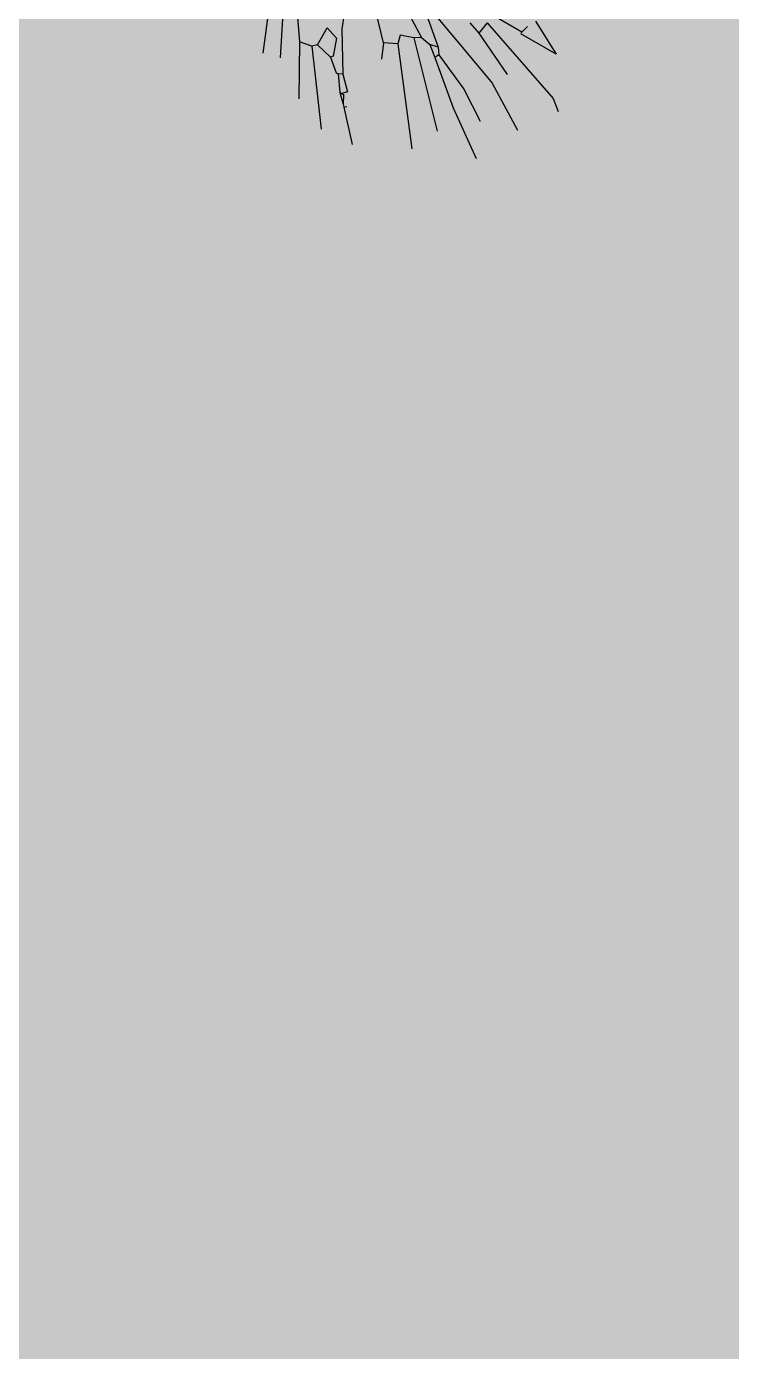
# Model space of a CAD drawing. Header units: metres. Extents: x 97 to 197, y 104 to 205.
# Drawn here: x 144.143 to 144.2359, y 148.024 to 148.1986 of the extents above; entities that cross this region are included whole.
import ezdxf

# ---------------------------------------------------------------- set-up
doc = ezdxf.new("R2010")
doc.units = ezdxf.units.M
doc.layers.get('0').update_dxf_attribs({"plot": 0})
doc.layers.add('18-HATCH', color=1, linetype='Continuous')
doc.layers.add('6-VEGETAÇÃO', color=104, linetype='Continuous')

# ---------------------------------------------------------------- blocks, each defined once
blk = doc.blocks.new('arb-alz-72')
at = {"color": 94, "linetype": 'Continuous'}
for points in [[(1.8325, 3.2818), (1.9383, 3.2256), (1.8126, 3.2256)], [(1.8192, 3.2553), (1.8126, 3.2288)], [(1.3427, 3.2156), (1.3559, 3.1891), (1.5016, 3.0965), (1.5545, 3.0634)], [(1.7001, 3.2322), (1.8126, 3.2322)], [(1.6604, 3.1759), (1.7001, 3.1627)], [(1.7067, 3.2024), (1.7001, 3.1627)], [(1.7067, 3.2024), (1.998, 3.1031), (2.031, 3.0766)], [(1.4883, 3.1693), (1.614, 3.0634)], [(1.4883, 3.1693), (1.6869, 3.0965), (1.8126, 3.0501), (1.9516, 2.9641)], [(1.7001, 3.1627), (1.8391, 3.0965)], [(1.4618, 2.9906), (1.3956, 3.0601), (1.3162, 3.0601), (1.2963, 3.0501), (1.3295, 2.9641), (1.4023, 2.845)], [(1.5346, 3.0501), (1.4949, 3.0369), (1.5016, 3.0104)], [(1.5545, 3.0634), (1.5346, 3.0501)], [(1.5346, 3.0501), (1.7398, 2.8384)], [(1.5545, 3.0634), (1.5876, 3.0568)], [(1.614, 3.0634), (1.5876, 3.0568)], [(1.5876, 3.0568), (1.6207, 3.0303)], [(1.614, 3.0634), (1.6273, 3.0435)], [(1.5016, 3.0104), (1.4618, 2.9906)], [(1.5016, 3.0104), (1.7001, 2.7523)], [(1.6273, 3.0435), (1.6207, 3.0303)], [(1.6207, 3.0303), (1.7464, 2.9244), (1.8854, 2.8251)], [(1.6273, 3.0435), (1.7464, 2.9906), (1.8391, 2.931)], [(1.078, 2.9708), (1.1574, 2.7788)], [(1.1176, 2.9774), (1.1507, 2.9906), (1.2368, 2.8648)], [(1.1176, 2.9774), (1.2103, 2.792)], [(1.4618, 2.9906), (1.4817, 2.9443)], [(1.2897, 2.8847), (1.2897, 2.9443), (1.3295, 2.931), (1.3493, 2.878), (1.3427, 2.8714)], [(1.2765, 2.8714), (1.2368, 2.8648)], [(1.2368, 2.8648), (1.3228, 2.7126)], [(1.2897, 2.8847), (1.2765, 2.8714)], [(1.2765, 2.8714), (1.4287, 2.6663)], [(1.2897, 2.8847), (1.3427, 2.8714)], [(1.3427, 2.8714), (1.3824, 2.8384), (1.389, 2.8384)], [(1.4023, 2.845), (1.389, 2.8384)], [(1.389, 2.8384), (1.4221, 2.792)], [(1.4023, 2.845), (1.4419, 2.8053), (1.4287, 2.792)], [(1.4221, 2.792), (1.4486, 2.7656)], [(1.4221, 2.792), (1.4287, 2.792)], [(1.4287, 2.792), (1.4353, 2.792)], [(1.4353, 2.792), (1.4486, 2.7656)], [(1.4486, 2.7656), (1.4552, 2.7589)], [(1.4552, 2.7589), (1.4618, 2.7656)], [(1.4552, 2.7589), (1.5346, 2.6729)]]:
    blk.add_lwpolyline(points, dxfattribs=at)
blk = doc.blocks.new('*U112')
at = {"color": 2, "xscale": 0.04295693752754914, "yscale": 0.04295693752754914, "zscale": 0.04295693752754914, "rotation": 270}
blk.add_blockref('arb-alz-72', (-0.12093, 0.0011), dxfattribs=at)
blk = doc.blocks.new('*U113')
at = {"layer": '6-VEGETAÇÃO', "color": 0, "linetype": 'ByBlock', "lineweight": -2, "transparency": 16777216}
blk.add_blockref('*U112', (2, 0), dxfattribs=at)

msp = doc.modelspace()

# ---------------------------------------------------------------- hatches: boundary and pattern name
at = {"layer": '18-HATCH', "true_color": 0xadddf7, "transparency": 33554508}
h = msp.add_hatch(color=141, dxfattribs=at)
h.dxf.hatch_style = 1
h.paths.add_polyline_path([(153.94813, 139.85973), (153.5895, 139.65268), (153.10307, 140.1391), (150.59899, 138.69336), (151.87466, 133.93249), (151.51603, 133.72543), (149.99969, 136.35181), (146.9686, 134.60181), (147.39296, 133.86681), (147.30635, 133.81681), (148.92696, 131.00983), (157.17448, 135.77154), (147.16447, 153.10938), (138.91695, 148.34768), (140.66675, 145.31693), (140.75336, 145.36693), (140.93687, 145.04908), (145.53713, 147.70504), (144.43905, 148.80312), (144.79768, 149.01018)])

# ---------------------------------------------------------------- block references
at = {"layer": '6-VEGETAÇÃO', "rotation": 59.9999999999968}
msp.add_blockref('*U113', (143.13284, 146.48871, -0.02214), dxfattribs=at)

doc.saveas('drawing.dxf')
